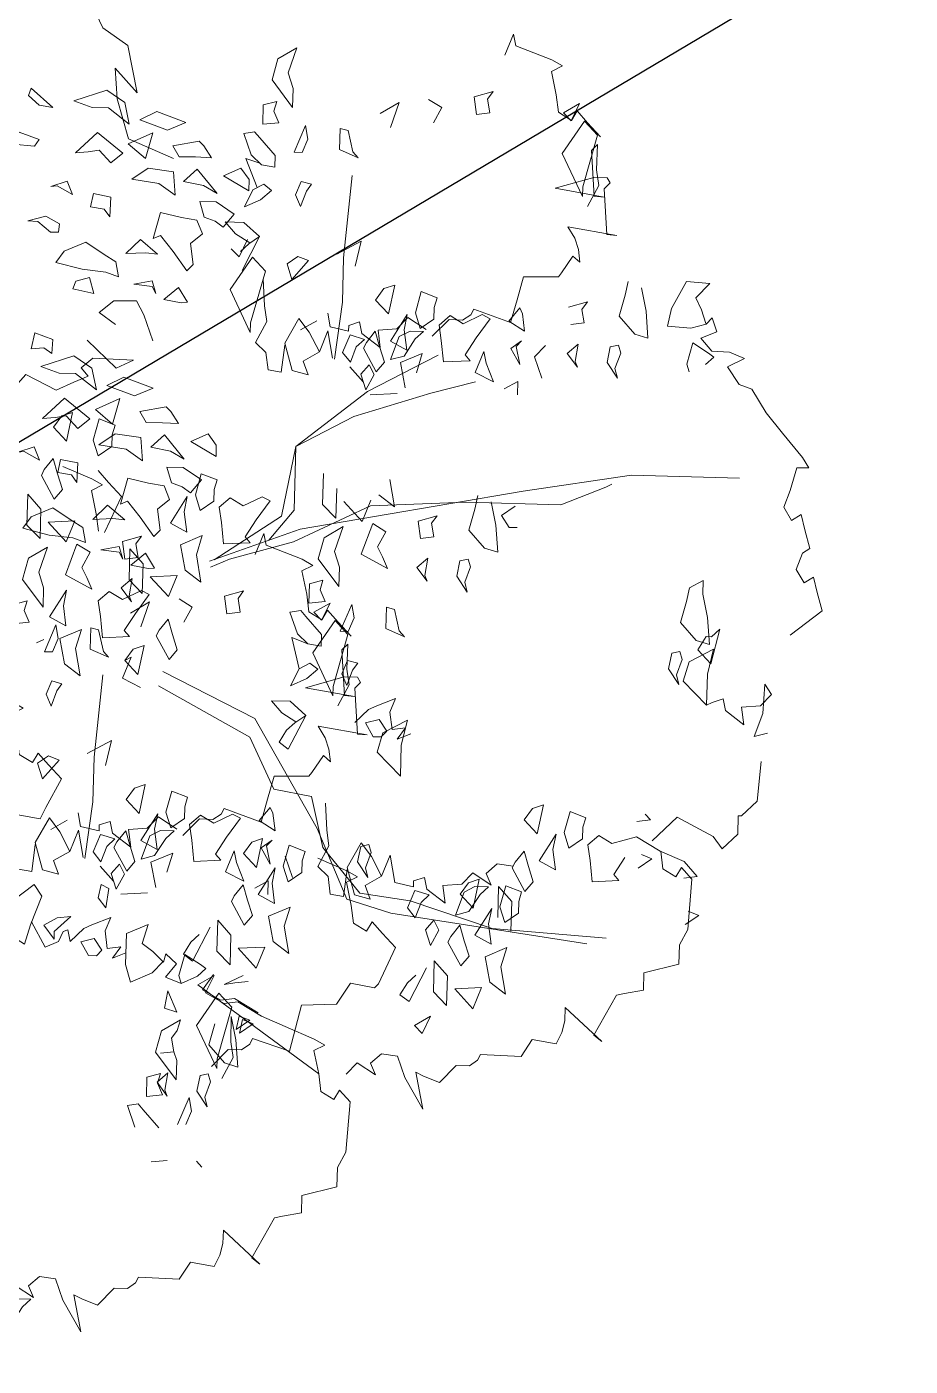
# Model space of a CAD drawing. Extents: x 604418 to 606014, y 1310869 to 1312555.
# Drawn here: x 605726.18 to 605731.24, y 1310991.05 to 1310998.71 of the extents above; entities that cross this region are included whole.
import ezdxf

# ---------------------------------------------------------------- set-up
doc = ezdxf.new("R2010")
doc.units = 0
doc.header["$MEASUREMENT"] = 0
doc.linetypes.add('SUBTERRANEO', pattern=[4.7625, 3.175, -1.5875])
doc.layers.get('0').update_dxf_attribs({"color": 10})
doc.layers.add('0.CARTOGRAFIA', color=8, linetype='Continuous')
doc.layers.add('VPORTS', color=7, linetype='Continuous')
doc.linetypes.add('RAYAXXX', pattern='A,0.8,["XXX",Standard,S=0.08,R=0,X=0,Y=-0.04],-0.22', length=1.02)

# ---------------------------------------------------------------- blocks, each defined once
blk = doc.blocks.new('mmmm')
at = {"color": 57, "lineweight": 5}
for points in [[(579174.2592, 1339733.9478), (579174.192, 1339733.9232), (579174.1333, 1339733.8943), (579174.0609, 1339733.9621), (579174.0541, 1339733.846), (579174.1896, 1339733.7748), (579174.2785, 1339733.7581), (579174.2853, 1339733.8742), (579174.2618, 1339733.9488), (579174.2312, 1339733.9774), (579174.2985, 1339734.0021), (579174.3332, 1339733.9237), (579174.3956, 1339733.9808), (579174.3986, 1339734.0691), (579174.4273, 1339734.144), (579174.4704, 1339734.0612), (579174.556, 1339734.1209), (579174.5783, 1339734.1843), (579174.6932, 1339734.2584), (579174.7913, 1339734.3417), (579174.91, 1339734.4439), (579174.9601, 1339734.4774), (579174.9608, 1339734.4172), (579175.0749, 1339734.3872), (579175.1575, 1339734.3587), (579175.2221, 1339734.3994), (579175.1921, 1339734.4453), (579175.2676, 1339734.4654), (579175.358, 1339734.4929), (579175.3826, 1339734.4574), (579175.4653, 1339734.4288), (579175.5299, 1339734.4695), (579175.4998, 1339734.5154), (579175.5753, 1339734.5356), (579175.6657, 1339734.5631), (579175.7898, 1339734.4078)], [(579176.1481, 1339734.0035), (579176.0329, 1339733.8844), (579175.9372, 1339733.9107), (579175.87, 1339734.0301), (579175.9947, 1339734.0035), (579176.1481, 1339734.0035), (579176.1346, 1339734.0317), (579176.1157, 1339734.0847), (579176.1731, 1339734.0979), (579176.2401, 1339734.1906), (579176.1539, 1339734.1775), (579176.1444, 1339734.2702), (579176.0869, 1339734.3232), (579176.036, 1339734.2885), (579176.1826, 1339734.2834), (579176.2978, 1339734.2436), (579176.2785, 1339734.31)], [(579176.4197, 1339734.2819), (579176.6163, 1339734.2668), (579176.6919, 1339734.1912), (579176.6919, 1339734.1761), (579176.7826, 1339734.1761), (579176.8582, 1339734.1005), (579176.7977, 1339734.0551), (579176.707, 1339733.8738), (579176.828, 1339733.7528)], [(579174.4625, 1339733.9515), (579174.4242, 1339733.9913), (579174.405, 1339733.9647), (579174.357, 1339733.8851), (579174.4625, 1339733.8588), (579174.5009, 1339733.8719)], [(579177.008, 1339733.9146), (579176.9985, 1339733.9808), (579176.9259, 1339733.9135), (579176.8779, 1339733.7942), (579176.8107, 1339733.675), (579176.8465, 1339733.5542), (579176.8083, 1339733.4881), (579176.8563, 1339733.4348), (579176.9329, 1339733.4483), (579177.0384, 1339733.4614), (579177.0286, 1339733.594), (579176.9999, 1339733.5674), (579176.9137, 1339733.6204)], [(579176.8784, 1339733.7966), (579176.9648, 1339733.8097), (579177.003, 1339733.8759), (579176.9551, 1339733.9025), (579177.0125, 1339733.9555), (579177.2618, 1339733.9423), (579177.3385, 1339733.9025), (579177.4344, 1339733.9025), (579177.4821, 1339733.7301), (579177.5686, 1339733.7301), (579177.5875, 1339733.6374), (579177.5973, 1339733.5976), (579177.7984, 1339733.4916), (579177.8274, 1339733.5314), (579177.6642, 1339733.3459), (579177.7314, 1339733.3459), (579177.7889, 1339733.3327), (579177.8463, 1339733.3061), (579177.8274, 1339733.187), (579177.9135, 1339733.1338), (579177.9092, 1339732.9322), (579177.9381, 1339732.919), (579177.9669, 1339732.8792), (579177.9669, 1339732.8131), (579178.053, 1339732.7335), (579178.0243, 1339732.6539), (579178.0051, 1339732.6141), (579178.1872, 1339732.6539), (579178.0338, 1339732.5611), (579177.9284, 1339732.5213), (579177.9189, 1339732.442), (579177.9669, 1339732.3891), (579178.0243, 1339732.4154), (579177.9669, 1339732.3226), (579178.0243, 1339732.2697)], [(579177.238, 1339733.9278), (579177.1901, 1339733.9942), (579177.1711, 1339733.941)], [(579176.734, 1339733.675), (579176.7245, 1339733.7412), (579176.6958, 1339733.7148)], [(579176.9641, 1339733.6882), (579176.9161, 1339733.7546), (579176.8971, 1339733.7014)], [(579174.0625, 1339733.5569), (579174.1297, 1339733.5434), (579174.2351, 1339733.5171), (579174.3213, 1339733.5964), (579174.3405, 1339733.6628), (579174.2064, 1339733.6496), (579174.0915, 1339733.623)], [(579173.696, 1339733.3452), (579173.5906, 1339733.3982), (579173.5139, 1339733.3848), (579173.3887, 1339733.3855), (579173.4184, 1339733.3573), (579173.6448, 1339733.3769), (579173.6477, 1339733.426), (579173.6108, 1339733.1818), (579173.5517, 1339733.3721), (579173.5517, 1339733.4382), (579173.577, 1339733.4539), (579173.6067, 1339733.4257), (579173.8332, 1339733.4453), (579173.836, 1339733.4945), (579173.7991, 1339733.2502), (579173.8557, 1339733.2865), (579173.9111, 1339733.3065), (579173.9738, 1339733.3152), (579173.9441, 1339733.2801), (579174.029, 1339733.2248), (579174.0479, 1339733.2112), (579174.0533, 1339733.0386), (579174.1676, 1339733.0096), (579174.2821, 1339732.9802), (579174.2199, 1339732.7961), (579174.2486, 1339732.7822), (579174.2764, 1339732.7418), (579174.2748, 1339732.6756), (579174.3591, 1339732.594)], [(579172.9588, 1339732.9146), (579172.8534, 1339732.9544), (579172.9108, 1339732.9678), (579172.9756, 1339733.1482), (579173.0044, 1339733.2011), (579173.0331, 1339733.1482), (579173.148, 1339733.1748), (579173.2344, 1339733.188), (579173.2726, 1339733.2541), (579173.2247, 1339733.2807), (579173.2821, 1339733.3337), (579173.3493, 1339733.4001)], [(579174.2064, 1339733.3315), (579174.1679, 1339733.3579)], [(579174.1679, 1339733.3579), (579174.1969, 1339733.2651)], [(579174.2736, 1339733.3447), (579174.2064, 1339733.3315)], [(579174.2831, 1339733.2786), (579174.2736, 1339733.3447)], [(579174.379, 1339733.3181), (579174.4652, 1339733.3049)], [(579174.4267, 1339733.2651), (579174.379, 1339733.3181)], [(579174.4939, 1339733.3181), (579174.4267, 1339733.2651)], [(579174.4652, 1339733.3049), (579174.4939, 1339733.3181)], [(579174.39, 1339733.1566), (579174.4475, 1339733.1037)], [(579174.4475, 1339733.1037), (579174.5529, 1339733.1435)], [(579176.973, 1339733.0674), (579176.9635, 1339732.988), (579177.0115, 1339732.9351), (579177.0689, 1339732.9614), (579177.0115, 1339732.8687), (579177.0689, 1339732.8157), (579177.0784, 1339732.7229), (579177.1646, 1339732.7361), (579177.0977, 1339732.6433), (579177.0402, 1339732.6302), (579177.0592, 1339732.5772), (579177.0882, 1339732.5772), (579177.0689, 1339732.4844), (579177.0017, 1339732.4712), (579176.9348, 1339732.4578), (579177.0402, 1339732.418), (579177.0882, 1339732.3387), (579177.1551, 1339732.365), (579177.1359, 1339732.2857), (579177.0017, 1339732.2459), (579176.8773, 1339732.3121), (579176.9443, 1339732.365), (579177.0402, 1339732.418)], [(579174.2367, 1339733.0373), (579174.2079, 1339733.0241)], [(579174.2079, 1339733.0241), (579174.2751, 1339732.9711)], [(579174.3231, 1339733.0507), (579174.2367, 1339733.0373)], [(579174.2751, 1339732.9711), (579174.3231, 1339733.0507)], [(579174.3995, 1339733.0109), (579174.3708, 1339733.0373)], [(579174.3708, 1339733.0373), (579174.4093, 1339732.9843)], [(579174.4886, 1339733.0312), (579174.3995, 1339733.0109)], [(579174.4886, 1339733.0312), (579174.4093, 1339732.9843)], [(579174.6393, 1339733.0241), (579174.5721, 1339733.0241)], [(579174.5721, 1339733.0241), (579174.6103, 1339732.9579)], [(579175.1905, 1339733.0278), (579175.2384, 1339732.9614)], [(579175.2384, 1339732.9614), (579175.2959, 1339733.0012)], [(579175.2959, 1339733.0012), (579175.2959, 1339733.041)], [(579177.294, 1339733.0661), (579177.1477, 1339733.0661), (579177.0747, 1339732.9987), (579177.2292, 1339732.9987)], [(579175.2864, 1339732.9351), (579175.1715, 1339732.9084)], [(579175.4205, 1339732.9482), (579175.2864, 1339732.9351)], [(579175.4013, 1339732.8818), (579175.4205, 1339732.9482)], [(579174.2654, 1339732.8783), (579174.2464, 1339732.8386)], [(579174.3613, 1339732.8119), (579174.2654, 1339732.8783)], [(579174.5777, 1339732.9031), (579174.486, 1339732.8652)], [(579174.5777, 1339732.9031), (579174.5339, 1339732.8119)], [(579175.3151, 1339732.8025), (579175.4013, 1339732.8818)], [(579174.2464, 1339732.8386), (579174.2941, 1339732.7458)], [(579174.4475, 1339732.759), (579174.3613, 1339732.8119)], [(579174.486, 1339732.8652), (579174.4285, 1339732.8517)], [(579174.4285, 1339732.8517), (579174.5339, 1339732.8119)], [(579175.1425, 1339732.8423), (579175.2097, 1339732.8289)], [(579175.2097, 1339732.8289), (579175.3151, 1339732.8025)], [(579175.459, 1339732.8025), (579175.4972, 1339732.8157)], [(579175.4685, 1339732.7627), (579175.459, 1339732.8025)], [(579175.4972, 1339732.8157), (579175.5739, 1339732.7891)], [(579175.6219, 1339732.8025), (579175.5452, 1339732.7495)], [(579175.5739, 1339732.7891), (579175.6219, 1339732.8025)], [(579174.2941, 1339732.7458), (579174.2559, 1339732.6796)], [(579174.4762, 1339732.7856), (579174.4475, 1339732.759)], [(579174.486, 1339732.653), (579174.4762, 1339732.7856)], [(579175.5452, 1339732.7495), (579175.4685, 1339732.7627)], [(579174.2559, 1339732.6796), (579174.3039, 1339732.6264)], [(579177.8128, 1339732.6406), (579177.7266, 1339732.6801), (579177.7746, 1339732.6008)], [(579173.3038, 1339732.5702), (579173.2271, 1339732.61), (579173.1886, 1339732.5436)], [(579174.1697, 1339732.6132), (579174.141, 1339732.5336)], [(579174.2177, 1339732.6001), (579174.1697, 1339732.6132)], [(579174.3039, 1339732.6264), (579174.3805, 1339732.6398)], [(579174.3805, 1339732.6398), (579174.486, 1339732.653)], [(579175.2864, 1339732.617), (579175.2479, 1339732.6433)], [(579175.2479, 1339732.6433), (579175.2769, 1339732.5506)], [(579175.3536, 1339732.6302), (579175.2864, 1339732.617)], [(579175.3631, 1339732.564), (579175.3536, 1339732.6302)], [(579175.5067, 1339732.5506), (579175.459, 1339732.6035)], [(579175.459, 1339732.6035), (579175.5452, 1339732.5904)], [(579175.5739, 1339732.6035), (579175.5067, 1339732.5506)], [(579175.5452, 1339732.5904), (579175.5739, 1339732.6035)], [(579177.5253, 1339732.6008), (579177.5637, 1339732.561), (579177.6241, 1339732.5251), (579177.6573, 1339732.5713), (579177.487, 1339732.6538)], [(579177.7746, 1339732.6008), (579177.8128, 1339732.6406)], [(579174.2751, 1339732.6001), (579174.2177, 1339732.6001)], [(579174.3282, 1339732.5637), (579174.2707, 1339732.4709)], [(579174.3231, 1339732.5336), (579174.2751, 1339732.6001)], [(579174.3377, 1339732.5505), (579174.3377, 1339732.4841)], [(579174.3762, 1339732.5107), (579174.3377, 1339732.5505)], [(579174.4475, 1339732.5471), (579174.4954, 1339732.4409)], [(579174.5434, 1339732.5205), (579174.4475, 1339732.5471)], [(579175.2769, 1339732.5506), (579175.3631, 1339732.564)], [(579176.3316, 1339732.5427), (579176.3603, 1339732.4765), (579176.3029, 1339732.5163), (579176.3123, 1339732.4499), (579176.2262, 1339732.4367), (579176.1592, 1339732.4631), (579176.1974, 1339732.3703), (579176.2167, 1339732.3308), (579176.2836, 1339732.2644)], [(579174.141, 1339732.5336), (579174.2464, 1339732.5073)], [(579174.2464, 1339732.5073), (579174.3231, 1339732.5336)], [(579174.2707, 1339732.4709), (579174.3282, 1339732.418)], [(579174.3377, 1339732.4841), (579174.3664, 1339732.4311)], [(579174.4623, 1339732.4577), (579174.3762, 1339732.5107)], [(579176.9601, 1339732.0996), (579177.0176, 1339732.2454), (579177.0463, 1339732.2983), (579177.075, 1339732.2454), (579177.1899, 1339732.272), (579177.2764, 1339732.2852), (579177.3146, 1339732.3513), (579177.2666, 1339732.3779), (579177.3241, 1339732.4309), (579177.3913, 1339732.4973), (579177.5734, 1339732.4177), (579177.5929, 1339732.3976), (579177.5739, 1339732.2785), (579177.6601, 1339732.2252), (579177.6793, 1339732.2121), (579177.6888, 1339732.0397), (579177.8037, 1339732.0134), (579177.9189, 1339731.9867), (579177.8612, 1339731.8012), (579177.8902, 1339731.788), (579177.9189, 1339731.7482), (579177.9189, 1339731.6821), (579178.0051, 1339731.6025)], [(579174.3326, 1339732.4543), (579174.2559, 1339732.4675)], [(579174.2559, 1339732.4675), (579174.39, 1339732.3879)], [(579174.3282, 1339732.418), (579174.3377, 1339732.3252)], [(579174.4322, 1339732.4696), (579174.3326, 1339732.4543)], [(579174.3664, 1339732.4311), (579174.4816, 1339732.3913)], [(579174.4322, 1339732.4696), (579174.39, 1339732.3879)], [(579174.4816, 1339732.3913), (579174.4623, 1339732.4577)], [(579174.4954, 1339732.4409), (579174.6201, 1339732.4675)], [(579174.6488, 1339732.4277), (579174.6583, 1339732.2951)], [(579175.2097, 1339732.4315), (579175.0756, 1339732.4048)], [(579175.1522, 1339732.3519), (579175.2097, 1339732.4315)], [(579175.4492, 1339732.2723), (579175.5164, 1339732.4048)], [(579175.5164, 1339732.4048), (579175.459, 1339732.3785)], [(579173.3325, 1339732.358), (579173.2078, 1339732.3978), (579173.2653, 1339732.3051)], [(579174.2559, 1339732.3747), (579174.1123, 1339732.4013)], [(579174.1123, 1339732.4013), (579174.1312, 1339732.3481)], [(579174.1312, 1339732.3481), (579174.1887, 1339732.3086)], [(579174.1887, 1339732.3086), (579174.2559, 1339732.3747)], [(579174.3377, 1339732.3252), (579174.4239, 1339732.3384)], [(579174.4239, 1339732.3384), (579174.3569, 1339732.2456)], [(579174.4954, 1339732.3616), (579174.4188, 1339732.3349)], [(579174.5434, 1339732.3218), (579174.4954, 1339732.3616)], [(579175.3343, 1339732.3917), (579175.2959, 1339732.3252)], [(579175.411, 1339732.3519), (579175.3343, 1339732.3917)], [(579175.459, 1339732.3785), (579175.411, 1339732.3519)], [(579174.3434, 1339732.3117), (579174.4188, 1339732.3349)], [(579174.3434, 1339732.3117), (579174.3995, 1339732.2688)], [(579174.4285, 1339732.2554), (579174.5434, 1339732.3218)], [(579174.5103, 1339732.2854), (579174.5583, 1339732.312)], [(579174.5583, 1339732.2456), (579174.5103, 1339732.2854)], [(579174.5583, 1339732.312), (579174.6349, 1339732.2722)], [(579174.6349, 1339732.2722), (579174.5583, 1339732.2456)], [(579175.2864, 1339732.2723), (579175.181, 1339732.3121)], [(579175.1905, 1339732.1795), (579175.2864, 1339732.2723)], [(579175.2959, 1339732.3252), (579175.4492, 1339732.2723)], [(579176.2027, 1339732.1786), (579176.0973, 1339732.2316), (579176.0206, 1339732.2181), (579175.8954, 1339732.2188), (579175.9251, 1339732.1906), (579176.1515, 1339732.2102), (579176.1544, 1339732.2594), (579176.1175, 1339732.0151), (579176.0583, 1339732.2054), (579176.0583, 1339732.2716), (579176.0837, 1339732.2873), (579176.1134, 1339732.2591), (579176.3398, 1339732.2787), (579176.3427, 1339732.3278), (579176.3058, 1339732.0836), (579176.3624, 1339732.1199), (579176.4178, 1339732.1399), (579176.4805, 1339732.1486), (579176.4508, 1339732.1134), (579176.5357, 1339732.0582), (579176.5546, 1339732.0445), (579176.56, 1339731.872), (579176.6742, 1339731.8429), (579176.7887, 1339731.8136), (579176.7266, 1339731.6295), (579176.7553, 1339731.6156), (579176.7831, 1339731.5751), (579176.7815, 1339731.509), (579176.8657, 1339731.4274)], [(579178.0276, 1339732.1339), (579178.114, 1339732.1471), (579178.1523, 1339732.2132), (579178.1043, 1339732.2398), (579178.1617, 1339732.2928), (579178.411, 1339732.2796), (579178.4877, 1339732.2398), (579178.5837, 1339732.2398), (579178.6314, 1339732.0675), (579178.7178, 1339732.0675), (579178.7368, 1339731.9747), (579178.7465, 1339731.9349), (579178.9476, 1339731.829), (579178.9766, 1339731.8688), (579178.8135, 1339731.6833), (579178.8807, 1339731.6833), (579178.9381, 1339731.6701), (579178.9956, 1339731.6435), (579178.9766, 1339731.5244), (579179.0628, 1339731.4711), (579179.0584, 1339731.2695), (579179.0874, 1339731.2564), (579179.1161, 1339731.2166), (579179.1161, 1339731.1504), (579179.2023, 1339731.0708), (579179.1736, 1339730.9913), (579179.1543, 1339730.9515), (579179.3364, 1339730.9913), (579179.183, 1339730.8985), (579179.0776, 1339730.8587), (579179.0681, 1339730.7794), (579179.1161, 1339730.7264), (579179.1736, 1339730.7528), (579179.1161, 1339730.66)], [(579174.0244, 1339732.2025), (579173.8998, 1339732.2292)], [(579173.8998, 1339732.2292), (579173.967, 1339732.1098)], [(579174.3569, 1339732.2456), (579174.2995, 1339732.2324)], [(579174.2995, 1339732.2324), (579174.3184, 1339732.1795)], [(579174.3651, 1339732.1876), (579174.3856, 1339732.259)], [(579174.4239, 1339732.2192), (579174.3856, 1339732.259)], [(579174.3995, 1339732.2688), (579174.4285, 1339732.2554)], [(579174.5005, 1339732.1926), (579174.4239, 1339732.2192)], [(579174.5953, 1339732.2577), (579174.5223, 1339732.1903)], [(579175.4655, 1339731.748), (579175.3601, 1339731.7878), (579175.4175, 1339731.8012), (579175.4823, 1339731.9815), (579175.511, 1339732.0345), (579175.5398, 1339731.9815), (579175.6547, 1339732.0082), (579175.7411, 1339732.0213), (579175.7793, 1339732.0875), (579175.7314, 1339732.1141), (579175.7888, 1339732.1671), (579175.856, 1339732.2335)], [(579176.6855, 1339732.13), (579176.8196, 1339732.1397), (579176.8963, 1339732.1532), (579177.0017, 1339732.1002), (579177.0497, 1339732.1532), (579177.1359, 1339732.1663), (579177.1456, 1339732.2325), (579177.0115, 1339732.2459)], [(579174.3184, 1339732.1795), (579174.3474, 1339732.1795)], [(579174.3474, 1339732.1795), (579174.3282, 1339732.0867)], [(579174.3651, 1339732.1876), (579174.4528, 1339732.1528)], [(579174.4528, 1339732.1528), (579174.5005, 1339732.1926)], [(579175.2737, 1339732.1421), (579175.1275, 1339732.1421)], [(579175.2089, 1339732.0746), (579175.2737, 1339732.1421)], [(579175.3151, 1339732.1795), (579175.3726, 1339732.0867)], [(579175.4398, 1339732.1397), (579175.3151, 1339732.1795)], [(579175.5164, 1339732.1663), (579175.4398, 1339732.1397)], [(579175.478, 1339732.0604), (579175.6121, 1339732.1663)], [(579175.6121, 1339732.1663), (579175.5164, 1339732.1663)], [(579174.3481, 1339732.0772), (579174.4536, 1339732.0374)], [(579175.0545, 1339732.0746), (579175.2089, 1339732.0746)], [(579175.3726, 1339732.0867), (579175.478, 1339732.0604)], [(579175.6313, 1339732.0736), (579175.5834, 1339732.0867)], [(579175.5834, 1339732.0867), (579175.6026, 1339732.0206)], [(579175.6888, 1339732.1002), (579175.6313, 1339732.0736)], [(579175.6985, 1339732.0206), (579175.6888, 1339732.1002)], [(579176.0243, 1339731.9808), (579175.9955, 1339732.0338), (579176.0243, 1339732.0736), (579176.0722, 1339732.0206), (579176.1105, 1339731.941), (579176.0243, 1339731.9808), (579175.8709, 1339731.941), (579175.8996, 1339732.0206), (579175.9094, 1339732.0867), (579175.8517, 1339732.0867), (579175.7655, 1339732.0074), (579175.7368, 1339731.9808), (579175.7462, 1339731.9278), (579175.8517, 1339731.9676), (579175.8996, 1339732.0206)], [(579174.3474, 1339731.941), (579174.2995, 1339732.0203)], [(579174.4536, 1339732.0374), (579174.3576, 1339731.9844)], [(579174.5015, 1339731.9581), (579174.4536, 1339732.0374)], [(579175.6026, 1339732.0206), (579175.6985, 1339732.0206)], [(579176.2543, 1339732.0206), (579176.2926, 1339731.9676), (579176.331, 1339731.9278), (579176.3914, 1339731.892), (579176.4246, 1339731.9381), (579176.2543, 1339732.0206), (579176.1871, 1339731.941), (579176.1871, 1339731.8482), (579176.2446, 1339731.9012), (579176.2878, 1339731.9726)], [(579173.6246, 1339731.9754), (579173.6122, 1339731.9242)], [(579173.6246, 1339731.9754), (579173.6602, 1339731.9509)], [(579173.7369, 1339731.9242), (579173.6602, 1339731.9509)], [(579173.9839, 1339731.9183), (579174.0032, 1339731.9712)], [(579174.0032, 1339731.9712), (579174.0988, 1339731.8917)], [(579174.2907, 1339731.9314), (579174.3576, 1339731.9844)], [(579174.5685, 1339731.9844), (579174.5015, 1339731.9581)], [(579174.5492, 1339731.9051), (579174.5685, 1339731.9844)], [(579176.9542, 1339731.937), (579177.0596, 1339731.9768)], [(579173.6122, 1339731.9242), (579173.6794, 1339731.8979)], [(579173.6794, 1339731.8979), (579173.7369, 1339731.9242)], [(579174.0221, 1339731.8653), (579173.9839, 1339731.9183)], [(579174.0988, 1339731.8917), (579174.0221, 1339731.8653)], [(579174.2907, 1339731.9314), (579174.4151, 1339731.8653)], [(579174.4151, 1339731.8653), (579174.5492, 1339731.9051)], [(579176.8298, 1339731.8841), (579176.7433, 1339731.8706)], [(579176.7818, 1339731.8045), (579176.8298, 1339731.8841)], [(579174.4248, 1339731.8653), (579174.559, 1339731.8519)], [(579174.559, 1339731.8519), (579174.5492, 1339731.7857)], [(579176.7433, 1339731.8706), (579176.7146, 1339731.8575)], [(579176.7146, 1339731.8575), (579176.7818, 1339731.8045)], [(579176.8775, 1339731.8706), (579176.9159, 1339731.8177)], [(579176.9062, 1339731.8443), (579176.8775, 1339731.8706)], [(579176.9953, 1339731.8646), (579176.9062, 1339731.8443)], [(579176.9953, 1339731.8646), (579176.9159, 1339731.8177)], [(579177.0788, 1339731.8575), (579177.117, 1339731.7913)], [(579177.146, 1339731.8575), (579177.0788, 1339731.8575)], [(579177.7327, 1339731.8251), (579177.6655, 1339731.7059), (579177.6753, 1339731.6395), (579177.6273, 1339731.5468), (579177.5506, 1339731.6)], [(579173.6315, 1339731.7387), (579173.6602, 1339731.7785)], [(579173.6602, 1339731.7785), (579173.7082, 1339731.7255)], [(579173.9934, 1339731.6929), (579174.0606, 1339731.7591)], [(579174.0606, 1339731.7591), (579174.3194, 1339731.6929)], [(579174.0988, 1339731.7493), (579174.233, 1339731.7591)], [(579174.3097, 1339731.7725), (579174.233, 1339731.7591)], [(579174.4151, 1339731.7196), (579174.3097, 1339731.7725)], [(579174.463, 1339731.7725), (579174.4151, 1339731.7196)], [(579174.5492, 1339731.7857), (579174.463, 1339731.7725)], [(579177.5506, 1339731.7457), (579177.5986, 1339731.653)], [(579177.5888, 1339731.7059), (579177.5793, 1339731.7721)], [(579173.5271, 1339731.7161), (579173.5068, 1339731.646)], [(579173.6489, 1339731.7066), (579173.5068, 1339731.646)], [(579173.6602, 1339731.6857), (579173.6315, 1339731.7387)], [(579173.7464, 1339731.646), (579173.6602, 1339731.6857)], [(579173.7082, 1339731.7255), (579173.7464, 1339731.646)], [(579173.8231, 1339731.646), (579173.8903, 1339731.7255)], [(579173.9237, 1339731.6776), (579173.8805, 1339731.6062)], [(579174.0605, 1339731.6431), (579173.8903, 1339731.7255)], [(579173.9285, 1339731.6726), (579173.8903, 1339731.7255)], [(579174.1563, 1339731.587), (579173.9934, 1339731.6929)], [(579174.3671, 1339731.6929), (579174.1563, 1339731.587)], [(579176.7721, 1339731.7117), (579176.7531, 1339731.6719)], [(579176.868, 1339731.6453), (579176.7721, 1339731.7117)], [(579176.9926, 1339731.6985), (579176.9352, 1339731.6851)], [(579176.9352, 1339731.6851), (579177.0406, 1339731.6453)], [(579177.0843, 1339731.7365), (579176.9926, 1339731.6985)], [(579177.0843, 1339731.7365), (579177.0406, 1339731.6453)], [(579177.5986, 1339731.653), (579177.5888, 1339731.7059)], [(579178.0632, 1339731.6553), (579177.9578, 1339731.7082), (579177.8811, 1339731.6948), (579177.7555, 1339731.6923), (579177.8704, 1339731.7189), (579178.0045, 1339731.7321), (579177.9853, 1339731.6657), (579177.8991, 1339731.5864), (579177.7937, 1339731.6127)], [(579172.231, 1339731.6519), (579172.0949, 1339731.4856), (579172.231, 1339731.3647), (579172.2461, 1339731.3647), (579172.2764, 1339731.2135), (579172.3218, 1339731.2135), (579172.473, 1339731.3042), (579172.5183, 1339731.2135), (579172.6091, 1339731.1833), (579172.7095, 1339731.0784), (579172.7729, 1339730.8669), (579172.8787, 1339730.9198), (579172.9633, 1339731.0466), (579173.196, 1339731.0995), (579173.0778, 1339730.9868), (579173.229, 1339731.0019), (579173.4256, 1339731.0624), (579173.5163, 1339731.2891)], [(579173.8231, 1339731.646), (579173.8231, 1339731.5532)], [(579173.9934, 1339731.6268), (579173.9072, 1339731.6663)], [(579173.967, 1339731.6328), (579173.9285, 1339731.6726)], [(579173.9552, 1339731.587), (579173.9934, 1339731.6268)], [(579176.7531, 1339731.6719), (579176.8008, 1339731.5792)], [(579176.9542, 1339731.5923), (579176.868, 1339731.6453)], [(579176.9829, 1339731.619), (579176.9542, 1339731.5923)], [(579176.9926, 1339731.4864), (579176.9829, 1339731.619)], [(579173.8231, 1339731.5532), (579173.8805, 1339731.6062)], [(579176.8008, 1339731.5792), (579176.7626, 1339731.513)], [(579177.3158, 1339731.5757), (579177.4861, 1339731.4932), (579177.4529, 1339731.4471), (579177.3925, 1339731.4829), (579177.354, 1339731.5227)], [(579177.5219, 1339731.5602), (579177.5601, 1339731.5204), (579177.5986, 1339731.4408), (579177.5601, 1339731.4277), (579177.4547, 1339731.454), (579177.5027, 1339731.5336)], [(579177.5027, 1339731.5336), (579177.5219, 1339731.5602)], [(579178.5051, 1339731.5679), (579178.4764, 1339731.5416)], [(579176.7626, 1339731.513), (579176.8105, 1339731.4598)], [(579176.8872, 1339731.4732), (579176.9926, 1339731.4864)], [(579178.2969, 1339731.4823), (579178.2297, 1339731.5089), (579178.1627, 1339731.4955), (579178.2969, 1339731.4425)], [(579175.8104, 1339731.4035), (579175.7338, 1339731.4433), (579175.6953, 1339731.3769)], [(579176.6764, 1339731.4466), (579176.6477, 1339731.367)], [(579176.7244, 1339731.4334), (579176.6764, 1339731.4466)], [(579176.7818, 1339731.4334), (579176.7244, 1339731.4334)], [(579176.8298, 1339731.367), (579176.7818, 1339731.4334)], [(579176.8105, 1339731.4598), (579176.8872, 1339731.4732)], [(579177.5986, 1339731.4408), (579177.5699, 1339731.3612), (579177.5027, 1339731.4145), (579177.4547, 1339731.3612), (579177.495, 1339731.3502), (579177.4452, 1339731.2951), (579177.4067, 1339731.2421), (579177.3111, 1339731.2685), (579177.359, 1339731.1625), (579177.5121, 1339731.1625), (579177.5986, 1339731.1892), (579177.5506, 1339731.2951), (579177.4932, 1339731.3481)], [(579177.9471, 1339731.3479), (579177.9376, 1339731.414), (579177.9806, 1339731.4293), (579178.0763, 1339731.4293), (579177.9421, 1339731.3234), (579177.8367, 1339731.3497), (579177.7793, 1339731.4425), (579177.8319, 1339731.4272), (579177.8704, 1339731.4008), (579177.9376, 1339731.414)], [(579176.6477, 1339731.367), (579176.7531, 1339731.3407)], [(579176.7531, 1339731.3407), (579176.8298, 1339731.367)], [(579176.8349, 1339731.3971), (579176.7774, 1339731.3043)], [(579176.8828, 1339731.3441), (579176.8444, 1339731.3839)], [(579176.8444, 1339731.3839), (579176.8444, 1339731.3175)], [(579176.969, 1339731.2911), (579176.8828, 1339731.3441)], [(579177.0501, 1339731.3538), (579176.9542, 1339731.3805)], [(579176.9542, 1339731.3805), (579177.0021, 1339731.2742)], [(579178.3158, 1339731.3497), (579178.2297, 1339731.2704), (579178.2009, 1339731.2438), (579178.2104, 1339731.1908), (579178.3158, 1339731.2306)], [(579178.4764, 1339731.3958), (579178.4859, 1339731.3163)], [(579176.7626, 1339731.3009), (579176.8967, 1339731.2213)], [(579176.8393, 1339731.2877), (579176.7626, 1339731.3009)], [(579176.7774, 1339731.3043), (579176.8349, 1339731.2513)], [(579176.9389, 1339731.303), (579176.8393, 1339731.2877)], [(579176.8444, 1339731.3175), (579176.8731, 1339731.2645)], [(579176.9389, 1339731.303), (579176.8967, 1339731.2213)], [(579176.9882, 1339731.2247), (579176.969, 1339731.2911)], [(579177.0021, 1339731.2742), (579177.1268, 1339731.3009)], [(579174.4217, 1339731.2105), (579174.2938, 1339731.1626), (579174.2253, 1339731.125), (579174.2294, 1339731.0124), (579174.2893, 1339730.9417), (579174.3451, 1339731.0241)], [(579175.8392, 1339731.1914), (579175.7145, 1339731.2312), (579175.772, 1339731.1384)], [(579176.1401, 1339731.1982), (579176.0963, 1339731.1071), (579175.9909, 1339731.1469), (579176.0079, 1339731.1171), (579175.9505, 1339731.1566), (579175.9315, 1339731.2098), (579176.0751, 1339731.1832), (579176.0079, 1339731.1171)], [(579176.6189, 1339731.2347), (579176.6379, 1339731.1815)], [(579176.7626, 1339731.2081), (579176.6189, 1339731.2347)], [(579176.8349, 1339731.2513), (579176.8444, 1339731.1586)], [(579176.8731, 1339731.2645), (579176.9882, 1339731.2247)], [(579177.1555, 1339731.2611), (579177.165, 1339731.1285)], [(579176.6379, 1339731.1815), (579176.6954, 1339731.142)], [(579176.6954, 1339731.142), (579176.7626, 1339731.2081)], [(579176.8444, 1339731.1586), (579176.9305, 1339731.1717)], [(579176.8501, 1339731.1451), (579176.9254, 1339731.1683)], [(579176.8501, 1339731.1451), (579176.9062, 1339731.1022)], [(579176.9305, 1339731.1717), (579176.8636, 1339731.079)], [(579177.0021, 1339731.1949), (579176.9254, 1339731.1683)], [(579176.9352, 1339731.0887), (579177.0501, 1339731.1551)], [(579177.0501, 1339731.1551), (579177.0021, 1339731.1949)], [(579177.017, 1339731.1188), (579177.0649, 1339731.1454)], [(579177.0649, 1339731.1454), (579177.1416, 1339731.1056)], [(579177.4547, 1339731.1625), (579177.4834, 1339731.0964), (579177.426, 1339731.1362), (579177.4354, 1339731.0698), (579177.3493, 1339731.0566), (579177.2823, 1339731.0829), (579177.3205, 1339730.9902), (579177.3398, 1339730.9507), (579177.4067, 1339730.8842), (579177.3493, 1339730.8711), (579177.3572, 1339730.8495), (579177.4075, 1339730.8273), (579177.4373, 1339730.7625), (579177.3137, 1339730.6911)], [(579174.4277, 1339730.8855), (579174.5612, 1339731.0327), (579174.5196, 1339731.1176), (579174.515, 1339730.9166), (579174.5655, 1339730.8593), (579174.606, 1339730.8963), (579174.6379, 1339730.825), (579174.6795, 1339730.7401), (579174.6058, 1339730.5875), (579174.7257, 1339730.4867), (579174.7667, 1339730.4426), (579174.7074, 1339730.4322), (579174.696, 1339730.3148), (579174.681, 1339730.2287)], [(579175.071, 1339730.9583), (579175.1285, 1339731.0112), (579175.1957, 1339731.0776), (579175.3778, 1339730.998)], [(579176.8636, 1339731.079), (579176.8061, 1339731.0658)], [(579176.8718, 1339731.021), (579176.8923, 1339731.0924)], [(579176.9305, 1339731.0526), (579176.8923, 1339731.0924)], [(579176.9062, 1339731.1022), (579176.9352, 1339731.0887)], [(579177.0649, 1339731.079), (579177.017, 1339731.1188)], [(579177.102, 1339731.0911), (579177.029, 1339731.0236)], [(579177.1416, 1339731.1056), (579177.0649, 1339731.079)], [(579176.5311, 1339731.0359), (579176.4064, 1339731.0625)], [(579176.4064, 1339731.0625), (579176.4736, 1339730.9431)], [(579176.8061, 1339731.0658), (579176.8251, 1339731.0128)], [(579176.8251, 1339731.0128), (579176.8541, 1339731.0128)], [(579176.8718, 1339731.021), (579176.9595, 1339730.9862)], [(579177.0072, 1339731.026), (579176.9305, 1339731.0526)], [(579176.9595, 1339730.9862), (579177.0072, 1339731.026)], [(579175.0556, 1339730.7826), (579175.113, 1339730.9284), (579175.1418, 1339730.9813)], [(579175.1418, 1339730.9813), (579175.1705, 1339730.9284)], [(579175.1705, 1339730.9284), (579175.2854, 1339730.955)], [(579175.2854, 1339730.955), (579175.3718, 1339730.9682)], [(579176.8349, 1339730.9201), (579176.7677, 1339730.9069)], [(579176.9218, 1339730.924), (579176.8548, 1339730.9106)], [(579176.8548, 1339730.9106), (579176.9602, 1339730.8708)], [(579176.989, 1339730.9372), (579176.9218, 1339730.924)], [(579176.1713, 1339730.4215), (579176.2288, 1339730.5672), (579176.2575, 1339730.6202), (579176.2862, 1339730.5672), (579176.4011, 1339730.5938), (579176.4876, 1339730.607), (579176.5258, 1339730.6731), (579176.4778, 1339730.6997), (579176.5353, 1339730.7527), (579176.6025, 1339730.8191), (579176.7466, 1339730.746), (579176.8041, 1339730.7194), (579176.7851, 1339730.6003), (579176.8713, 1339730.5471), (579176.8905, 1339730.5339), (579176.9, 1339730.3615), (579177.0149, 1339730.3352), (579177.1301, 1339730.3086), (579177.0724, 1339730.123), (579177.1014, 1339730.1099), (579177.1301, 1339730.0701), (579177.1301, 1339730.0039), (579177.2163, 1339729.9243)], [(579176.7974, 1339730.7648), (579176.8643, 1339730.8178)], [(579176.8541, 1339730.7743), (579176.8061, 1339730.8536)], [(579176.9602, 1339730.8708), (579176.8643, 1339730.8178)], [(579177.0082, 1339730.7914), (579176.9602, 1339730.8708)], [(579177.0751, 1339730.8178), (579177.0082, 1339730.7914)], [(579177.0559, 1339730.7385), (579177.0751, 1339730.8178)], [(579176.1313, 1339730.8087), (579176.1189, 1339730.7576)], [(579176.1189, 1339730.7576), (579176.1861, 1339730.7313)], [(579176.1313, 1339730.8087), (579176.1669, 1339730.7842)], [(579176.2436, 1339730.7576), (579176.1669, 1339730.7842)], [(579176.1861, 1339730.7313), (579176.2436, 1339730.7576)], [(579176.4906, 1339730.7516), (579176.5099, 1339730.8046)], [(579176.5288, 1339730.6987), (579176.4906, 1339730.7516)], [(579176.5099, 1339730.8046), (579176.6055, 1339730.725)], [(579176.7974, 1339730.7648), (579176.9218, 1339730.6987)], [(579175.9318, 1339730.6775), (579175.9152, 1339730.7127)], [(579176.6055, 1339730.725), (579176.5288, 1339730.6987)], [(579176.9218, 1339730.6987), (579177.0559, 1339730.7385)], [(579176.9315, 1339730.6987), (579177.0656, 1339730.6852)], [(579177.0656, 1339730.6852), (579177.0559, 1339730.6191)], [(579177.378, 1339730.5796), (579177.426, 1339730.6589), (579177.33, 1339730.6855), (579177.1864, 1339730.7385), (579177.129, 1339730.6987), (579177.2151, 1339730.5928)], [(579179.3077, 1339730.6468), (579179.2215, 1339730.6998), (579179.183, 1339730.7396), (579179.183, 1339730.6732), (579179.2118, 1339730.6202)]]:
    blk.add_lwpolyline(points, dxfattribs=at)
at = {"color": 32, "lineweight": 5}
for points in [[(579175.5037, 1339731.5217), (579175.3343, 1339731.9662), (579175.1141, 1339733.0664), (579175.0198, 1339733.6008), (579175.0198, 1339734.1351)], [(579176.1292, 1339731.2863), (579176.3693, 1339731.7462), (579176.6237, 1339731.8719), (579176.6551, 1339732.0605), (579176.9067, 1339732.1234), (579177.1269, 1339732.312), (579177.1583, 1339732.5635), (579177.2841, 1339732.9721), (579177.3156, 1339733.5379)], [(579175.5342, 1339731.5281), (579175.4915, 1339731.6205), (579175.3972, 1339731.9348), (579175.2085, 1339732.312), (579175.177, 1339732.7835), (579175.177, 1339733.255), (579175.0827, 1339733.475), (579175.0682, 1339733.504)], [(579176.0576, 1339731.3061), (579176.2777, 1339731.7687), (579176.6551, 1339731.9977), (579176.8124, 1339732.092), (579177.1583, 1339732.2491), (579177.2212, 1339732.4692), (579177.3459, 1339733.4436)], [(579175.3929, 1339731.8125), (579175.2399, 1339731.9348), (579174.9254, 1339731.9348), (579174.7682, 1339732.2177), (579174.6424, 1339732.5949), (579174.5795, 1339732.8149)], [(579175.4979, 1339731.5449), (579175.2714, 1339731.8719), (579174.9254, 1339731.9348), (579174.6424, 1339732.2806), (579174.4537, 1339732.6263)], [(579174.4876, 1339732.1133), (579174.2046, 1339732.1447), (579173.9845, 1339732.1447), (579173.5756, 1339732.1762)], [(579174.3282, 1339732.0867), (579174.261, 1339732.0735)], [(579174.4151, 1339732.0906), (579174.3481, 1339732.0772)], [(579174.4823, 1339732.1038), (579174.4151, 1339732.0906)], [(579176.8541, 1339731.0128), (579176.8349, 1339730.9201)], [(579176.9943, 1339730.9467), (579176.7113, 1339730.9781), (579176.4911, 1339730.9781), (579176.0823, 1339731.0095)]]:
    blk.add_lwpolyline(points, dxfattribs=at)
at = {"color": 57, "lineweight": 5}
for points in [[(579175.8485, 1339734.0092), (579175.7144, 1339733.996), (579175.5995, 1339733.9694), (579175.5323, 1339733.9694), (579175.5705, 1339733.9033), (579175.6377, 1339733.8898), (579175.7431, 1339733.8635), (579175.8293, 1339733.9428)], [(579175.7707, 1339734.0581), (579175.9431, 1339734.0185), (579175.8761, 1339733.9521), (579175.8089, 1339733.9919), (579175.8089, 1339734.0185)], [(579175.887, 1339733.8635), (579175.9252, 1339733.8766), (579176.0019, 1339733.85), (579176.0499, 1339733.8635), (579175.9732, 1339733.8105), (579175.8965, 1339733.8237)], [(579174.4172, 1339733.5302), (579174.4939, 1339733.5036), (579174.5418, 1339733.5171), (579174.4652, 1339733.4641), (579174.3885, 1339733.4773), (579174.379, 1339733.5171)], [(579176.7221, 1339733.4217), (579176.6934, 1339733.3421), (579176.7988, 1339733.3157), (579176.8755, 1339733.3421), (579176.8275, 1339733.4085), (579176.7701, 1339733.4085)], [(579173.6003, 1339733.3186), (579173.648, 1339733.3186), (579173.4372, 1339733.2127), (579173.2743, 1339733.3186), (579173.3415, 1339733.3848)], [(579173.2743, 1339733.2525), (579173.1882, 1339733.292), (579173.2361, 1339733.2127)], [(579176.8083, 1339733.2759), (579176.9424, 1339733.1963), (579176.9846, 1339733.278), (579176.885, 1339733.2627)], [(579176.7411, 1339733.117), (579176.8083, 1339733.1832), (579176.6647, 1339733.2098), (579176.6836, 1339733.1565)], [(579176.9519, 1339733.0772), (579176.9809, 1339733.0638), (579177.0958, 1339733.1302), (579177.0478, 1339733.17), (579176.9712, 1339733.1434), (579176.8958, 1339733.1202)], [(579177.2042, 1339733.1005), (579177.1467, 1339733.1005), (579177.0988, 1339733.1136), (579177.0701, 1339733.034), (579177.1755, 1339733.0077), (579177.2522, 1339733.034)], [(579177.6066, 1339733.0475), (579177.4725, 1339733.0209), (579177.3765, 1339733.0475), (579177.4245, 1339732.9413), (579177.5492, 1339732.9679)], [(579177.2223, 1339732.7891), (579177.2031, 1339732.8555), (579177.1169, 1339732.9084), (579177.0784, 1339732.9482), (579177.0784, 1339732.8818), (579177.1071, 1339732.8289)], [(579177.3613, 1339732.97), (579177.2616, 1339732.9547), (579177.185, 1339732.9679), (579177.3191, 1339732.8883)], [(579177.1178, 1339732.809), (579177.185, 1339732.8751), (579177.0413, 1339732.9018), (579177.0603, 1339732.8485)], [(579177.6833, 1339732.8883), (579177.5779, 1339732.9281), (579177.5874, 1339732.7956)], [(579173.2463, 1339732.8485), (579173.1791, 1339732.8353), (579173.1406, 1339732.8616), (579173.1696, 1339732.7689), (579173.2558, 1339732.7823)], [(579177.3576, 1339732.7558), (579177.4725, 1339732.8222), (579177.4245, 1339732.862), (579177.3478, 1339732.8353), (579177.2724, 1339732.8122), (579177.3286, 1339732.7692)], [(579177.5244, 1339732.7581), (579177.4514, 1339732.6907), (579177.6058, 1339732.6907), (579177.6706, 1339732.7581)], [(579177.299, 1339732.7097), (579177.3757, 1339732.6699), (579177.299, 1339732.6433), (579177.251, 1339732.6831)], [(579177.1646, 1339732.617), (579177.1264, 1339732.6568), (579177.1058, 1339732.5854), (579177.1936, 1339732.5506), (579177.2413, 1339732.5904)], [(579175.8229, 1339732.4712), (579175.7175, 1339732.4446), (579175.708, 1339732.4048), (579175.8134, 1339732.4048), (579175.8517, 1339732.4976)], [(579176.331, 1339732.4048), (579176.4267, 1339732.3785), (579176.5419, 1339732.4976), (579176.3885, 1339732.4976), (579176.2638, 1339732.5242)], [(579176.3221, 1339732.4235), (579176.2646, 1339732.3837), (579176.2836, 1339732.3173), (579176.3508, 1339732.3571), (579176.3508, 1339732.3969)], [(579176.9239, 1339732.3636), (579177.0006, 1339732.337), (579177.0485, 1339732.3504), (579176.9718, 1339732.2975), (579176.8952, 1339732.3106), (579176.8857, 1339732.3504)], [(579175.7655, 1339732.2459), (579175.6985, 1339732.2325), (579175.8327, 1339732.1795), (579175.8327, 1339732.2193)], [(579176.107, 1339732.152), (579176.1547, 1339732.152), (579175.9439, 1339732.046), (579175.781, 1339732.152), (579175.8482, 1339732.2181)], [(579175.9763, 1339732.2193), (579176.0435, 1339732.193), (579176.101, 1339732.2193), (579176.0243, 1339732.2459), (579175.9887, 1339732.2704)], [(579173.344, 1339732.1098), (579173.4494, 1339732.1098), (579173.4876, 1339732.2025), (579173.4589, 1339732.1762), (579173.3534, 1339732.1496)], [(579178.0276, 1339732.1339), (579177.9127, 1339732.1073), (579177.884, 1339732.1603), (579177.8553, 1339732.1073), (579177.7978, 1339731.9616), (579177.7498, 1339731.8422), (579177.6826, 1339731.7231), (579177.6924, 1339731.6566), (579177.6416, 1339731.5625), (579177.5554, 1339731.602), (579177.6033, 1339731.5227)], [(579175.781, 1339732.0858), (579175.6949, 1339732.1254), (579175.7428, 1339732.046)], [(579176.8988, 1339731.956), (579177.0043, 1339731.9296), (579177.0809, 1339731.956), (579177.033, 1339732.0224), (579176.9755, 1339732.0224), (579176.9276, 1339732.0356)], [(579173.4686, 1339731.8845), (579173.4686, 1339731.9242), (579173.4014, 1339731.9509), (579173.3345, 1339731.9374)], [(579177.2533, 1339731.8632), (579177.3779, 1339731.8898), (579177.4354, 1339731.9694), (579177.3013, 1339731.9428), (579177.2053, 1339731.9694)], [(579172.951, 1339731.8845), (579173.0085, 1339731.7917), (579173.1139, 1339731.7653), (579173.248, 1339731.8713), (579173.1524, 1339731.8713), (579173.0757, 1339731.8447)], [(579177.1479, 1339731.8102), (579177.19, 1339731.8919), (579177.0904, 1339731.8767), (579177.0137, 1339731.8898)], [(579175.2257, 1339731.6818), (579175.1875, 1339731.6157), (579175.2354, 1339731.5625), (579175.3121, 1339731.5759), (579175.4175, 1339731.5891), (579175.4078, 1339731.7216), (579175.379, 1339731.695), (579175.2929, 1339731.748), (579175.1969, 1339731.8144), (579175.178, 1339731.7746)], [(579176.9465, 1339731.7309), (579177.0137, 1339731.7971), (579176.8701, 1339731.8237), (579176.8891, 1339731.7705)], [(579177.4162, 1339731.7175), (579177.5121, 1339731.8102), (579177.4067, 1339731.85)], [(579173.2673, 1339731.7785), (579173.2193, 1339731.7917), (579173.2385, 1339731.7255), (579173.3345, 1339731.7255), (579173.3247, 1339731.8051)], [(579173.3822, 1339731.6328), (579173.4876, 1339731.6726), (579173.5355, 1339731.7255), (579173.5453, 1339731.7917), (579173.4876, 1339731.7917), (579173.4014, 1339731.7124), (579173.3727, 1339731.6857)], [(579177.1574, 1339731.6911), (579177.1864, 1339731.6777), (579177.3013, 1339731.7441), (579177.2533, 1339731.7839), (579177.1766, 1339731.7573), (579177.1012, 1339731.7341)], [(579177.7709, 1339731.7855), (579177.752, 1339731.7323), (579177.8189, 1339731.7191)], [(579177.788, 1339731.8026), (579177.7691, 1339731.7494), (579177.836, 1339731.7362)], [(579175.753, 1339731.6818), (579175.6858, 1339731.6687), (579175.6473, 1339731.695), (579175.6763, 1339731.6022), (579175.7625, 1339731.6157)], [(579177.4346, 1339731.6126), (579177.4994, 1339731.6801), (579177.3532, 1339731.6801), (579177.2802, 1339731.6126)], [(579177.8044, 1339731.5227), (579177.6416, 1339731.6287), (579177.7088, 1339731.6948), (579177.9676, 1339731.6287), (579178.0153, 1339731.6287)], [(579173.554, 1339731.6236), (579173.5953, 1339731.5388), (579173.6663, 1339731.6665), (579173.6098, 1339731.6654)], [(579173.8028, 1339731.4488), (579173.8211, 1339731.5032), (579173.8489, 1339731.5445), (579173.7826, 1339731.5971), (579173.724, 1339731.5056), (579173.7246, 1339731.4245)], [(579175.1013, 1339731.5493), (579175.0726, 1339731.4697), (579175.178, 1339731.4433), (579175.2547, 1339731.4697), (579175.2067, 1339731.5361), (579175.1492, 1339731.5361)], [(579178.0525, 1339731.5466), (579178.043, 1339731.5864), (579178.0812, 1339731.5995), (579178.1579, 1339731.5729), (579178.2059, 1339731.5864), (579178.1292, 1339731.5334)], [(579173.5078, 1339731.4759), (579173.4492, 1339731.4364), (579173.4272, 1339731.4132), (579173.4536, 1339731.2831), (579173.5065, 1339731.3159), (579173.5057, 1339731.3971)], [(579173.5651, 1339731.4074), (579173.6291, 1339731.3414), (579173.6464, 1339731.4407), (579173.6833, 1339731.5092)], [(579174.8738, 1339731.4974), (579174.9151, 1339731.4126), (579174.9861, 1339731.5403), (579174.9296, 1339731.5393)], [(579175.5517, 1339731.4035), (579175.6091, 1339731.4831), (579175.475, 1339731.4565), (579175.379, 1339731.4831), (579175.427, 1339731.3769)], [(579173.7859, 1339731.2321), (579173.9146, 1339731.1991), (579173.8985, 1339731.2348), (579173.9762, 1339731.2996), (579174.0697, 1339731.3694), (579174.038, 1339731.4), (579173.9349, 1339731.3844), (579173.8844, 1339731.4417), (579173.8186, 1339731.4132), (579173.8069, 1339731.3362)], [(579175.0443, 1339731.2983), (579175.1226, 1339731.3226), (579175.1409, 1339731.3771), (579175.1686, 1339731.4184), (579175.1023, 1339731.4709), (579175.0438, 1339731.3794)], [(579177.7409, 1339731.4226), (579177.723, 1339731.3612), (579177.6368, 1339731.3747)], [(579173.3763, 1339731.2543), (579173.3356, 1339731.345), (579173.2864, 1339731.1986), (579173.3297, 1339731.1157)], [(579174.2261, 1339731.3774), (579174.1545, 1339731.3306), (579174.2147, 1339731.2598), (579174.2295, 1339731.346)], [(579174.8275, 1339731.3498), (579174.7689, 1339731.3102), (579174.747, 1339731.287), (579174.7733, 1339731.157), (579174.8263, 1339731.1898), (579174.8255, 1339731.2709)], [(579174.9661, 1339731.3146), (579175.003, 1339731.3831), (579174.8849, 1339731.2813), (579174.9489, 1339731.2153)], [(579175.3638, 1339731.4056), (579175.2641, 1339731.3904), (579175.1875, 1339731.4035), (579175.3216, 1339731.324)], [(579175.5899, 1339731.2312), (579175.6858, 1339731.324), (579175.5804, 1339731.3637)], [(579175.9965, 1339731.3354), (579175.8816, 1339731.269), (579175.8526, 1339731.2825), (579175.7965, 1339731.3254), (579175.8718, 1339731.3486), (579175.9485, 1339731.3752)], [(579178.0907, 1339731.3344), (579178.043, 1339731.3874), (579178.1292, 1339731.3742), (579178.1579, 1339731.3874)], [(579178.0476, 1339731.3497), (579178.0668, 1339731.2836), (579178.1627, 1339731.2836), (579178.153, 1339731.3632), (579178.0955, 1339731.3366)], [(579173.6977, 1339731.3023), (579173.5817, 1339731.2906), (579173.5673, 1339731.164), (579173.6244, 1339731.0842), (579173.6419, 1339731.2198)], [(579175.3895, 1339731.2432), (579175.3578, 1339731.2739), (579175.2547, 1339731.2582), (579175.2041, 1339731.3155), (579175.1384, 1339731.287), (579175.1267, 1339731.21), (579175.1056, 1339731.1059), (579175.2344, 1339731.0729), (579175.2183, 1339731.1087), (579175.296, 1339731.1735)], [(579173.987, 1339731.1645), (579173.9925, 1339731.2232), (579173.9212, 1339731.136), (579173.9937, 1339731.0655)], [(579174.1243, 1339731.1992), (579174.1435, 1339731.1091), (579174.1526, 1339731.2), (579174.1868, 1339731.2188)], [(579174.6554, 1339731.2188), (579174.6062, 1339731.0725), (579174.6495, 1339730.9895), (579174.6961, 1339731.1282)], [(579175.5345, 1339731.1336), (579175.5492, 1339731.2199), (579175.5459, 1339731.2513), (579175.4743, 1339731.2045)], [(579175.659, 1339731.1891), (579175.7067, 1339731.0964), (579175.6685, 1339731.0302), (579175.7165, 1339730.977), (579175.7932, 1339730.9904), (579175.8986, 1339731.0036), (579175.8888, 1339731.1362), (579175.8601, 1339731.1095), (579175.7739, 1339731.1625), (579175.678, 1339731.2289)], [(579173.3917, 1339731.1827), (579173.4491, 1339731.0622), (579173.5204, 1339731.1495)], [(579174.887, 1339731.0379), (579174.9442, 1339730.9581), (579174.9617, 1339731.0937), (579175.0175, 1339731.1761), (579174.9015, 1339731.1645)], [(579175.3905, 1339731.1816), (579175.4195, 1339731.0889), (579175.5057, 1339731.1023), (579175.4962, 1339731.1685), (579175.429, 1339731.1553)], [(579175.6083, 1339731.1263), (579175.6731, 1339731.1938), (579175.5269, 1339731.1938), (579175.4539, 1339731.1263)], [(579175.3135, 1339730.9393), (579175.3067, 1339731.0383), (579175.3123, 1339731.0971), (579175.241, 1339731.0098)], [(579175.4724, 1339731.0739), (579175.4633, 1339730.983), (579175.4441, 1339731.0731), (579175.5065, 1339731.0927)], [(579175.6878, 1339731.1287), (579175.7165, 1339731.1418), (579175.6493, 1339731.0889), (579175.6016, 1339731.1418)], [(579173.2458, 1339731.0396), (579173.1872, 1339730.9481), (579173.2449, 1339730.7872), (579173.2754, 1339730.8779), (579173.2746, 1339730.959), (579173.352, 1339731.0645)], [(579173.3972, 1339730.9078), (579173.5015, 1339730.8019), (579173.4948, 1339730.8647), (579173.4848, 1339730.9187), (579173.547, 1339730.9787), (579173.4963, 1339731.0363)], [(579174.0353, 1339731.017), (579174.0011, 1339730.9576), (579173.9426, 1339730.8661), (579173.9903, 1339730.7591), (579174.0471, 1339730.7197), (579174.0774, 1339730.8511), (579174.0887, 1339730.9685), (579174.1101, 1339731.0322)], [(579174.7115, 1339731.0565), (579174.7689, 1339730.9361), (579174.8402, 1339731.0233)], [(579174.8157, 1339730.9563), (579174.9212, 1339730.93), (579174.9978, 1339730.9563), (579174.9499, 1339731.0227), (579174.8924, 1339731.0227), (579174.8445, 1339731.0359)], [(579175.8506, 1339730.9431), (579175.9561, 1339730.9431), (579175.9943, 1339731.0359), (579175.9655, 1339731.0096), (579175.8601, 1339730.9829)], [(579177.1864, 1339731.0168), (579177.2344, 1339731.0566), (579177.1384, 1339731.0698), (579177.1192, 1339731.03)], [(579177.4739, 1339731.0168), (579177.4452, 1339731.0434), (579177.3877, 1339731.0036), (579177.4067, 1339730.9372), (579177.4739, 1339730.977)], [(579173.7758, 1339730.9524), (579173.8131, 1339730.9805), (579173.7159, 1339730.9826), (579173.7012, 1339730.8966), (579173.7669, 1339730.8845)], [(579174.1748, 1339730.8084), (579174.1959, 1339730.9125), (579174.1176, 1339730.8882), (579174.137, 1339730.821)], [(579174.5655, 1339730.9135), (579174.507, 1339730.8219), (579174.5647, 1339730.661), (579174.5952, 1339730.7517), (579174.5944, 1339730.8329), (579174.6718, 1339730.9384)], [(579174.8146, 1339730.7386), (579174.8046, 1339730.7926), (579174.8667, 1339730.8526), (579174.816, 1339730.9102), (579174.717, 1339730.7817), (579174.8212, 1339730.6758)], [(579175.355, 1339730.8909), (579175.3209, 1339730.8315), (579175.2623, 1339730.7399), (579175.3101, 1339730.633), (579175.3669, 1339730.5936), (579175.3971, 1339730.725), (579175.4085, 1339730.8423), (579175.4299, 1339730.906)], [(579175.5918, 1339730.8106), (579175.659, 1339730.9431), (579175.6016, 1339730.9168), (579175.5536, 1339730.8902), (579175.4769, 1339730.93), (579175.4385, 1339730.8636)], [(579175.9081, 1339730.7915), (579176.0327, 1339730.8181), (579176.0902, 1339730.8977), (579175.956, 1339730.8711), (579175.8601, 1339730.8977)], [(579177.359, 1339730.8047), (579177.2823, 1339730.8842), (579177.2918, 1339730.8181), (579177.33, 1339730.7517), (579177.3972, 1339730.8047)], [(579174.806, 1339730.7708), (579174.8634, 1339730.7313), (579174.9306, 1339730.7974), (579174.787, 1339730.824)], [(579175.0956, 1339730.8263), (579175.1328, 1339730.8543), (579175.0357, 1339730.8564), (579175.021, 1339730.7704), (579175.0867, 1339730.7584)], [(579175.3331, 1339730.7178), (579175.429, 1339730.8106), (579175.3236, 1339730.8504)], [(579175.8027, 1339730.7385), (579175.8448, 1339730.8202), (579175.7452, 1339730.8049), (579175.6685, 1339730.8181)], [(579173.6682, 1339730.7156), (579173.6715, 1339730.6841), (579173.6427, 1339730.7647), (579173.7081, 1339730.7931)], [(579175.0743, 1339730.6915), (579175.1033, 1339730.678), (579175.2182, 1339730.7444), (579175.1702, 1339730.7842), (579175.0935, 1339730.7576), (579175.0181, 1339730.7344)], [(579175.9753, 1339730.7178), (579175.9753, 1339730.7576), (579175.9081, 1339730.7842), (579175.8412, 1339730.7708)], [(579173.1872, 1339730.5739), (579173.2249, 1339730.5612), (579173.2715, 1339730.6164), (579173.2801, 1339730.6842)], [(579173.8967, 1339730.7297), (579173.8971, 1339730.6893), (579173.8474, 1339730.6251), (579173.8449, 1339730.5753), (579173.8191, 1339730.6649), (579173.856, 1339730.7334)], [(579174.4296, 1339730.7165), (579174.399, 1339730.6255), (579174.4776, 1339730.6094), (579174.4706, 1339730.6724), (579174.4984, 1339730.7136)], [(579175.3515, 1339730.6129), (579175.4163, 1339730.6804), (579175.2701, 1339730.6804), (579175.1971, 1339730.6129)], [(579175.4577, 1339730.7178), (579175.5152, 1339730.6251), (579175.6206, 1339730.5987), (579175.7547, 1339730.7046), (579175.659, 1339730.7046), (579175.5824, 1339730.678)], [(579173.4404, 1339730.6203), (579173.4069, 1339730.5204), (579173.4826, 1339730.4546), (579173.4668, 1339730.4902), (579173.4751, 1339730.5986)], [(579174.9879, 1339730.5894), (579174.9913, 1339730.558), (579174.9625, 1339730.6386), (579175.0279, 1339730.6669)], [(579175.774, 1339730.6119), (579175.726, 1339730.6251), (579175.7452, 1339730.5589), (579175.8412, 1339730.5589), (579175.8314, 1339730.6385)]]:
    blk.add_lwpolyline(points, close=True, dxfattribs=at)
at = {"color": 7, "lineweight": 5}
blk.add_lwpolyline([(579174.3194, 1339731.6929), (579174.3671, 1339731.6929)], dxfattribs=at)

msp = doc.modelspace()

# ---------------------------------------------------------------- linework, layer by layer
at = {"color": 32}
for centre in [(608436.8565, 1313165.5335), (608428.8748, 1313161.3805), (608422.1722, 1313155.7987)]:
    msp.add_arc(centre, 3435.0708, 217.7739922, 220.1970825, dxfattribs=at)
at = {"color": 7, "linetype": 'SUBTERRANEO'}
for centre in [(608432.8263, 1313163.6307), (608425.4842, 1313158.7633)]:
    msp.add_arc(centre, 3435.0708, 217.7739922, 220.1970825, dxfattribs=at)
at = {"layer": 'VPORTS', "color": 251, "linetype": 'RAYAXXX', "ltscale": 10}
msp.add_line((605737.2322, 1311002.9266), (605691.3452, 1310975.6696), dxfattribs=at)
msp.add_arc((608417.0628, 1313152.5837), 3435.0708, 217.7739922, 220.1970825, dxfattribs=at)

# ---------------------------------------------------------------- block references
at = {"layer": '0.CARTOGRAFIA', "color": 7, "linetype": 'Continuous', "xscale": 1.15518419973696, "yscale": 1.15518419973696, "zscale": 1.15518419973696, "rotation": 268.400513415946}
msp.add_blockref('mmmm', (-922631.3448, 2022988.0506), dxfattribs=at)

doc.saveas('drawing.dxf')
